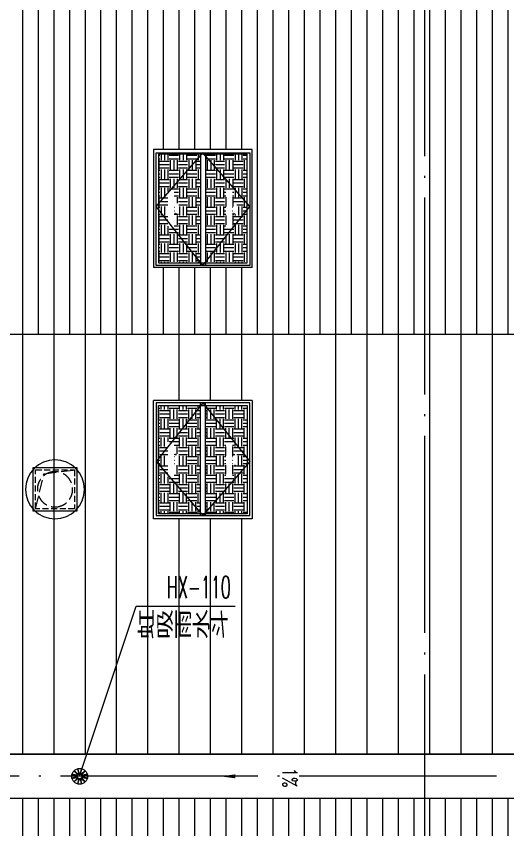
# Model space of a CAD drawing. Extents: x -452079 to 117456, y 3902 to 836955.
# Drawn here: x -49389 to -39424, y 565786 to 582297 of the extents above; entities that cross this region are included whole.
import ezdxf

# ---------------------------------------------------------------- set-up
doc = ezdxf.new("R2010")
doc.units = 0
doc.header["$LTSCALE"] = 1000
doc.header["$MEASUREMENT"] = 0
for name, pattern in [('DASH', [0.35, 0.25, -0.1]), ('DOTE', [2.42, 2, -0.2, 0.02, -0.2]), ('HIDDEN', [9.525, 6.35, -3.175])]:
    doc.linetypes.add(name, pattern=pattern)
for name, color, linetype in [('A-AXIS-DOTE', 14, 'DOTE'), ('A-AXIS-SYMB', 3, 'Continuous'), ('A-DRAIN', 142, 'Continuous'), ('A-HATCH-2', 251, 'Continuous'), ('A-LIN-V', 9, 'Continuous'), ('A-SFCE', 30, 'Continuous'), ('A-WINDOW', 140, 'Continuous'), ('AS-COLN', 6, 'Continuous'), ('AS-结构边线层', 200, 'Continuous'), ('PUB_TEXT', 7, 'Continuous'), ('SPACE', 7, 'Continuous'), ('SPACE_HATCH', 8, 'Continuous'), ('WALL', 2, 'Continuous'), ('参考线', 8, 'Continuous'), ('外框', 1, 'HIDDEN'), ('文本', 4, 'Continuous'), ('暖通', 7, 'Continuous'), ('虹吸雨水斗', 6, 'Continuous')]:
    doc.layers.add(name, color=color, linetype=linetype)
doc.layers.add('A-加建区域', color=47, linetype='Continuous', plot=False)
doc.layers.add('成型线', color=3, linetype='Continuous', lineweight=18)
doc.styles.add('_TCH_DIM', font='SIMPLEX', dxfattribs={"width": 0.75, "bigfont": '@1HZTXT'})
doc.styles.add('_TCH_SPACE', font='SIMPLEX', dxfattribs={"height": 5, "bigfont": 'GBCBIG'})
pattern_1 = [(90, (-181339.1, -540023.96), (-317.5, 0), [])]
pattern_2 = [(0, (0, 0), (187.5, 187.5), [187.5, -187.5]), (0, (0, 70.31), (187.5, 187.5), [187.5, -187.5]), (0, (0, 140.62), (187.5, 187.5), [187.5, -187.5]), (90, (23.44, 164.06), (-187.5, 187.5), [187.5, -187.5]), (90, (93.75, 164.06), (-187.5, 187.5), [187.5, -187.5]), (90, (164.06, 164.06), (-187.5, 187.5), [187.5, -187.5])]

# ---------------------------------------------------------------- blocks, each defined once
blk = doc.blocks.new('“奔腾”虹吸雨水斗')
at = {"layer": '虹吸雨水斗', "lineweight": 25}
for p, q in [((946944, 86685), (947028, 86658)), ((947032, 86673), (946946, 86692)), ((946982, 86753), (947040, 86688)), ((947052, 86699), (946987, 86758)), ((947048, 86793), (947066, 86707)), ((947082, 86711), (947055, 86795)), ((947125, 86795), (947098, 86711)), ((947114, 86707), (947132, 86793)), ((947194, 86758), (947128, 86699)), ((947140, 86688), (947199, 86753)), ((947234, 86692), (947148, 86673)), ((947152, 86658), (947236, 86685)), ((947028, 86641), (946944, 86614)), ((946946, 86607), (947032, 86625)), ((947040, 86611), (946982, 86546)), ((946987, 86541), (947052, 86600)), ((947066, 86592), (947048, 86506)), ((947055, 86504), (947082, 86587)), ((947098, 86587), (947125, 86504)), ((947132, 86506), (947114, 86592)), ((947128, 86600), (947194, 86541)), ((947199, 86546), (947140, 86611)), ((947148, 86625), (947234, 86607)), ((947236, 86614), (947152, 86641))]:
    blk.add_line(p, q, dxfattribs=at)
for radius in [150, 47.6]:
    blk.add_circle((947090, 86649), radius, dxfattribs=at)
for centre, start, end in [((947025, 86649), 291.6382, 68.3675), ((947034, 86682), 261.6382, 38.3675), ((947057, 86706), 231.6382, 8.3675), ((947090, 86715), 201.6382, 338.3675), ((947123, 86706), 171.6382, 308.3675), ((947147, 86682), 141.6382, 278.3675), ((947155, 86649), 111.6382, 248.3675), ((947034, 86617), 321.6382, 98.3675), ((947057, 86593), 351.6382, 128.3675), ((947090, 86584), 21.6382, 158.3675), ((947123, 86593), 51.6382, 188.3675), ((947147, 86617), 81.6382, 218.3675)]:
    blk.add_arc(centre, 8.82, start, end, dxfattribs=at)
blk = doc.blocks.new('44')
blk.add_wipeout([(277496, 745320), (279896, 745320), (279896, 747320), (277496, 747320)]).dxf.layer = '参考线'
at = {"layer": 'SPACE_HATCH'}
h = blk.add_hatch(dxfattribs=at)
h.set_pattern_fill('土壤', color=8, scale=50, style=0)
h.set_pattern_definition(pattern_2)
h.paths.add_polyline_path([(277596, 746370), (279796, 746370), (279796, 747220), (277596, 747220)])
h.paths.add_polyline_path([(278352, 746904), (279057, 746904), (279057, 747034), (278352, 747034)])
h.paths.add_polyline_path([(278591, 746811), (278817, 746811), (278817, 746895), (278591, 746895)])
h = blk.add_hatch(dxfattribs=at)
h.set_pattern_fill('土壤', color=8, scale=50, style=0)
h.set_pattern_definition(pattern_2)
h.paths.add_polyline_path([(277596, 746270), (279796, 746270), (279796, 745420), (277596, 745420)])
h.paths.add_polyline_path([(278352, 745724), (279057, 745724), (279057, 745854), (278352, 745854)])
h.paths.add_polyline_path([(278591, 745631), (278817, 745631), (278817, 745715), (278591, 745715)])
at = {"color": 8}
for p, q in [((277566, 746370), (279851, 746370)), ((277566, 746270), (279851, 746270))]:
    blk.add_line(p, q, dxfattribs=at)
at = {"layer": 'A-SFCE', "color": 8}
blk.add_lwpolyline([(277596, 747220), (279796, 747220), (279796, 745420), (277596, 745420)], close=True, dxfattribs=at)
at = {"layer": '外框', "color": 8}
for points in [[(279851, 746320), (278658, 747270), (277566, 746320)], [(279851, 746320), (278658, 745370), (277566, 746320)]]:
    blk.add_lwpolyline(points, dxfattribs=at)
at = {"layer": '成型线'}
blk.add_line((279896, 745320), (279896, 747320), dxfattribs=at)
blk.add_lwpolyline([(279896, 745320), (277496, 745320), (277496, 747320), (279896, 747320)], dxfattribs=at)
blk.add_lwpolyline([(279851, 745370), (279851, 747270), (277566, 747270), (277566, 745370)], close=True, dxfattribs=at)
at = {"layer": 'SPACE', "color": 8, "style": '_TCH_SPACE', "width": 0.705882}
for p in [(278792, 746863), (278792, 745683)]:
    blk.add_text('2', height=29.8, dxfattribs=at).set_placement(p)
blk = doc.blocks.new('eeee')
at = {"layer": 'A-LIN-V'}
blk.add_blockref('44', (16550, 81000), dxfattribs=at)
at = {"layer": 'A-LIN-V', "xscale": -0.9999999999999998}
blk.add_blockref('44', (579042, 81000), dxfattribs=at)
blk = doc.blocks.new('423432432222')
at = {"layer": 'A-WINDOW', "rotation": 90}
blk.add_blockref('eeee', (1193916, 416524), dxfattribs=at)
blk = doc.blocks.new('fengji')
at = {"color": 8, "extrusion": (0, 0, -1)}
for p, q in [((-445, 445), (445, 445)), ((-445, -445), (-445, 445)), ((445, 445), (445, -445)), ((445, -445), (-445, -445))]:
    blk.add_line(p, q, dxfattribs=at)
at = {"layer": 'A-HATCH-2', "color": 8}
for start, end in [(90, 270), (270, 90)]:
    blk.add_arc((0, 0), 600, start, end, dxfattribs=at)
at = {"layer": 'A-HATCH-2', "color": 8, "linetype": 'DASH'}
for start, end in [(90, 270), (270, 90)]:
    blk.add_arc((0, 0), 358, start, end, dxfattribs=at)
at = {"layer": 'AS-COLN', "color": 8, "ltscale": 0.5}
for p, q in [((-445, 445), (445, 445)), ((-445, -445), (-445, 445)), ((445, 445), (445, -445)), ((445, -445), (-445, -445))]:
    blk.add_line(p, q, dxfattribs=at)
at = {"layer": 'AS-COLN', "color": 8, "linetype": 'DASH', "ltscale": 0.5}
for p, q in [((-395, 395), (395, 395)), ((-395, -395), (-395, 395)), ((395, 395), (395, -395)), ((395, -395), (-395, -395))]:
    blk.add_line(p, q, dxfattribs=at)
at = {"layer": 'AS-结构边线层', "color": 8, "linetype": 'DASH'}
for p, q in [((395, 395), (225, -315)), ((225, -315), (-395, -395))]:
    blk.add_line(p, q, dxfattribs=at)
blk = doc.blocks.new('w4234233')
at = {"layer": 'A-AXIS-SYMB'}
for points in [[(355546, 826830, 0, 0, 0), (355546, 825680, 0, 80, 0), (355546, 825980, 0, 0, 0)], [(355546, 818810, 0, 0, 0), (355546, 819960, 0, 80, 0), (355546, 819660, 0, 0, 0)]]:
    blk.add_lwpolyline(points, format="xyseb", dxfattribs=at)
at = {"layer": 'PUB_TEXT', "style": '_TCH_DIM', "width": 0.705882}
for p in [(355376, 826935), (355376, 818407)]:
    blk.add_text('1%%%', height=297.5, dxfattribs=at).set_placement(p)
blk = doc.blocks.new('A$C46715D7E')
at = {"layer": 'A-HATCH-2'}
h = blk.add_hatch(dxfattribs=at)
h.set_pattern_fill('ANSI31', color=8, scale=200, angle=45)
h.set_pattern_definition(pattern_1)
h.paths.add_polyline_path([(11469.6, 44346), (8703.6, 35821), (52540.9, 35821), (185076.6, 35821), (190306.7, 35821), (190306.7, 44346)])
h = blk.add_hatch(dxfattribs=at)
h.set_pattern_fill('ANSI31', color=8, scale=400, angle=45)
h.set_pattern_definition([(90, (-181339.1, -540023.96), (-635, 0), [])])
h.paths.add_polyline_path([(8703.6, 35821), (5942.6, 27311.8), (190306.7, 27296), (190306.7, 35821)])
h = blk.add_hatch(dxfattribs=at)
h.set_pattern_fill('ANSI31', color=8, scale=200, angle=45)
h.set_pattern_definition(pattern_1)
h.paths.add_polyline_path([(5506.7, 25496), (5206.7, 25496), (5206.7, 17871), (19615.8, 17871), (52540.9, 17871), (185076.6, 17871), (190306.7, 17871), (190306.7, 26396), (5506.7, 26396)])
at = {"layer": 'A-AXIS-DOTE', "color": 8, "ltscale": 2}
for p, q in [((54806.7, 716), (54806.7, 86196)), ((196620.9, 26846), (650.9, 26846))]:
    blk.add_line(p, q, dxfattribs=at)
at = {"layer": 'A-DRAIN'}
blk.add_line((54806.7, 26396), (54806.7, 27296), dxfattribs=at)
blk.add_line((54806.7, 26396), (54806.7, 27296), dxfattribs=at)
at = {"layer": 'A-LIN-V'}
for points in [[(190306.7, 27296), (5937.5, 27296)], [(190306.7, 26396), (5506.7, 26396)]]:
    blk.add_lwpolyline(points, dxfattribs=at)
at = {"layer": 'A-SFCE'}
blk.add_lwpolyline([(7967.6, 35821), (190306.7, 35821)], dxfattribs=at)
at = {"layer": 'A-加建区域', "rotation": 270}
blk.add_blockref('w4234233', (-775018.3, 382391.9), dxfattribs=at)
at = {"layer": '暖通', "rotation": 180}
blk.add_blockref('fengji', (47306.7, 32671), dxfattribs=at)
at = {"layer": 'A-WINDOW'}
blk.add_blockref('423432432222', (-316289.1, -678499), dxfattribs=at)
at = {"layer": 'A-LIN-V'}
blk.add_lwpolyline([(11469.6, 44346), (5937.5, 27296), (190306.7, 27296)], dxfattribs=at)

msp = doc.modelspace()

# ---------------------------------------------------------------- block references
at = {"layer": 'WALL'}
msp.add_blockref('A$C46715D7E', (-95910.9, 540023.96), dxfattribs=at)

# ---------------------------------------------------------------- next in the draw order: linework, layer by layer
at = {"layer": '文本'}
for p, q in [((-48104.18, 566870), (-46956.93, 570326.85)), ((-46956.93, 570326.85), (-44947.94, 570326.85))]:
    msp.add_line(p, q, dxfattribs=at)

# ---------------------------------------------------------------- next in the draw order: block references
at = {"layer": '文本', "xscale": 1.061320754715, "yscale": 1.061320754715, "zscale": 1.061320754715}
msp.add_blockref('“奔腾”虹吸雨水斗', (-1053270.52, 474907.2), dxfattribs=at)

# ---------------------------------------------------------------- next in the draw order: texts
at = {"layer": '文本', "color": 7, "style": '_TCH_DIM'}
for s, height, width, p in [('HX-110', 446.25, 0.529412, (-46335.44, 570484.35)), ('虹吸雨水斗', 520.866, 0.75, (-46941.08, 569670.18))]:
    msp.add_text(s, height=height, dxfattribs=dict(at, width=width)).set_placement(p)

doc.saveas('drawing.dxf')
